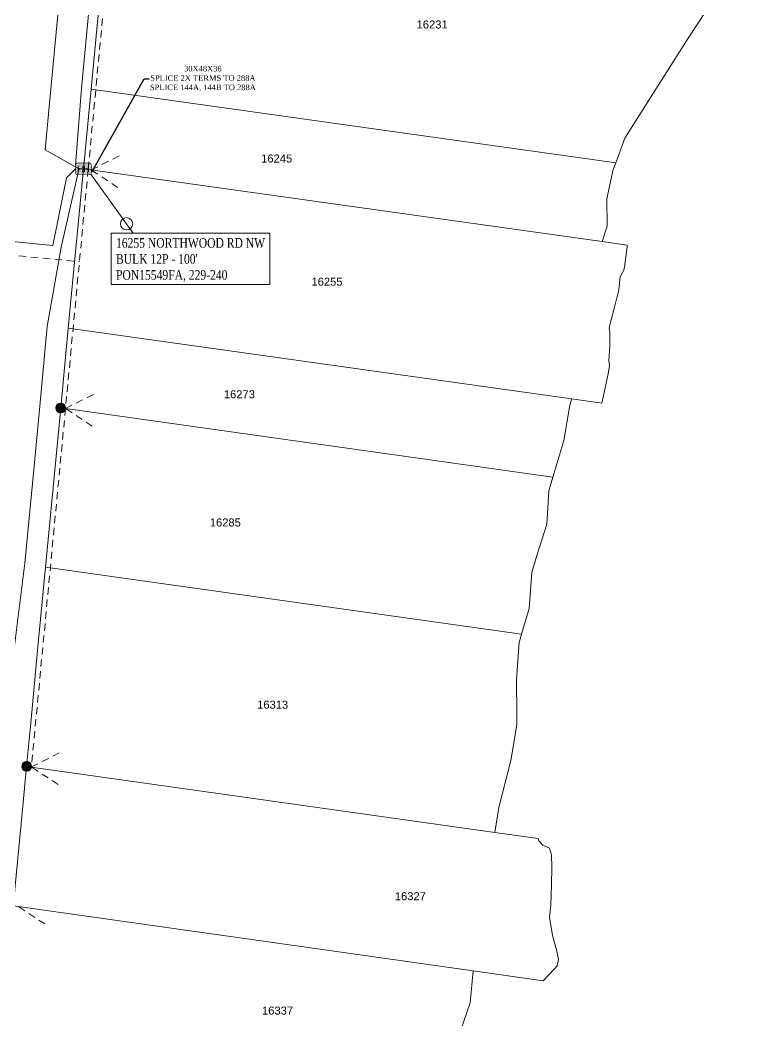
# Model space of a CAD drawing. Header units: feet. Extents: x 865220 to 2774701, y -2240498 to 961524.
# Drawn here: x 2765500 to 2765951, y 952858 to 953483 of the extents above; entities that cross this region are included whole.
import ezdxf
from ezdxf import colors
from ezdxf.entities.mleader import LeaderData, LeaderLine
from ezdxf.enums import TextEntityAlignment as Align
from ezdxf.lldxf.tags import DXFTag
from ezdxf.math import Vec2, Vec3

# ---------------------------------------------------------------- set-up
doc = ezdxf.new("R2010")
doc.units = ezdxf.units.FT
doc.header["$LTSCALE"] = 0.015
doc.header["$MEASUREMENT"] = 0
doc.linetypes.add('DASHED', pattern=[5, 3, -2])
for name, color, linetype, lineweight in [('144A', 112, '144A', 5), ('144B', 112, '144B', 5), ('288A', 112, '288A', 5), ('DETAIL', 7, 'Continuous', 5), ('DROP BURIED', 7, 'DASHED', 5), ('Parcels', 7, 'Continuous', 0), ('PROP_TEL', 6, 'Continuous', 5), ('RUNNING LINE (UNDERGROUND)', 10, 'Continuous', 40), ('TAIL', 1, 'MST', 5), ('TERMINALS', 7, 'Continuous', 5)]:
    doc.layers.add(name, color=color, linetype=linetype, lineweight=lineweight)
doc.layers.add('Scott County Addresses', color=7, linetype='Continuous')
doc.layers.add('TELEPHONE STRUCT-PROP', color=6, linetype='Continuous')
doc.styles.add('Dimensions 100', font='arial.ttf')
doc.styles.add('Line', font='txt.shx', dxfattribs={"height": 3})
doc.styles.add('SIMPLEX', font='times.ttf', dxfattribs={"width": 0.8})
doc.styles.get("Standard").update_dxf_attribs({"font": 'times.ttf'})
doc.styles.add('Utilities', font='arial.ttf', dxfattribs={"height": 2.5})
tags = doc.linetypes.add('144A', pattern='A,80,-5,["144A",Line,S=1.5,R=0,X=0,Y=-1.5],-24', length=109).pattern_tags.tags
tags[6] = DXFTag(74, 10)
tags = doc.linetypes.add('144B', pattern='A,80,-5,["144B",Line,S=1.5,R=0,X=0,Y=-1.5],-24', length=109).pattern_tags.tags
tags[6] = DXFTag(74, 10)
tags = doc.linetypes.add('288A', pattern='A,80,-5,["288A",Line,S=1.5,R=0,X=0,Y=-1.5],-24', length=109).pattern_tags.tags
tags[6] = DXFTag(74, 10)
tags = doc.linetypes.add('MST', pattern='A,5,-5,5,-5,["TAIL",Line,S=1.5,R=0,X=0,Y=-1.5],-20', length=40).pattern_tags.tags
tags[10] = DXFTag(74, 10)

# ---------------------------------------------------------------- blocks, each defined once
blk = doc.blocks.new('ACMAP_ANN_TEMPLATE_Scott County Address')
at = {"layer": 'Scott County Addresses', "style": 'Dimensions 100'}
blk.add_attdef('ScottCountyAddress', (0, 0), '', height=50, dxfattribs=at)
blk = doc.blocks.new('NEW HH')
at = {"ltscale": 40, "true_color": 0xffffff}
h = blk.add_hatch(color=7, dxfattribs=at)
h.dxf.hatch_style = 1
h.paths.add_polyline_path([(-0.0611, -0.0305, 0.414214), (-0.0458, -0.0458), (0.0458, -0.0458, 0.414214), (0.0611, -0.0305), (0.0611, 0.0305, 0.414214), (0.0458, 0.0458), (-0.0458, 0.0458, 0.414214), (-0.0611, 0.0305)])
at = {"layer": 'RUNNING LINE (UNDERGROUND)', "color": 6, "lineweight": 0, "const_width": 0.005, "flags": 128}
blk.add_lwpolyline([(-0.0611, 0.0305), (-0.0611, -0.0305, 0.414214), (-0.0458, -0.0458), (0.0458, -0.0458, 0.414214), (0.0611, -0.0305), (0.0611, 0.0305, 0.414214), (0.0458, 0.0458), (-0.0458, 0.0458, 0.414214)], format="xyb", close=True, dxfattribs=at)
at = {"layer": 'TELEPHONE STRUCT-PROP', "color": 18, "true_color": 0x000000, "style": 'Utilities'}
blk.add_text('HH', height=0.05, dxfattribs=at).set_placement((0, 0), align=Align.MIDDLE_CENTER)
blk = doc.blocks.new('Proposed FlowerPot')
at = {"lineweight": 5, "ltscale": 100, "true_color": 0xffffff}
h = blk.add_hatch(color=7, dxfattribs=at)
h.dxf.hatch_style = 1
h.paths.add_polyline_path([(-0.06, 0, 0.414214), (0, -0.06, 0.414214), (0.06, 0, 0.414214), (0, 0.06, 0.414214)])
at = {"lineweight": 5, "ltscale": 100}
blk.add_circle((0, 0), 0.0604, dxfattribs=at)
at = {"layer": 'RUNNING LINE (UNDERGROUND)', "color": 6, "lineweight": 5, "const_width": 0.00907, "flags": 128}
blk.add_lwpolyline([(-0.06, 0, -0.414214), (0, 0.06, -0.414214), (0.06, 0, -0.414214), (0, -0.06, -0.414214), (-0.06, 0)], format="xyb", dxfattribs=at)
at = {"color": 18, "linetype": 'ByBlock', "lineweight": 5, "ltscale": 100, "true_color": 0x000000, "style": 'Dimensions 100'}
blk.add_text('F', height=0.0744, dxfattribs=at).set_placement((-0.029, -0.037))
blk = doc.blocks.new('TERMINAL')
at = {"lineweight": 5, "ltscale": 0.5, "flags": 128}
blk.add_lwpolyline([(-0.07, -0.65), (-0.07, 44.75)], dxfattribs=at)
at = {"lineweight": 5, "ltscale": 0.5}
blk.add_circle((-0.07, 37.61), 3.83, dxfattribs=at)

msp = doc.modelspace()

# ---------------------------------------------------------------- linework, layer by layer
at = {"layer": '144A', "lineweight": 5, "ltscale": 100, "flags": 128}
msp.add_lwpolyline([(2765536.93, 953390.72), (2765525.75, 953341.38), (2765517.07, 953291.71), (2765512.34, 953241.94), (2765507.76, 953193.72), (2765503.02, 953143.95), (2765496.48, 953092.29), (2765491.74, 953042.52), (2765487.24, 953017.91), (2765484.87, 952993.03), (2765477.52, 952943.53), (2765476.34, 952931.09), (2765468.31, 952839.91), (2765453.14, 952660.22), (2765466.18, 952633.22)], dxfattribs=at)
at = {"layer": '144B', "lineweight": 5, "ltscale": 100, "flags": 128}
msp.add_lwpolyline([(2765534.77, 953390.24), (2765529.08, 953384.73), (2765520.6, 953342.44), (2765475.86, 953346.85, 0.238595), (2765465.36, 953369.54), (2765371.21, 953385.64), (2765360.21, 953386.64), (2765349.48, 953394.6), (2765346.46, 953395.01), (2765343.37, 953395.48), (2765340.28, 953396), (2765337.2, 953396.58), (2765334.14, 953397.22), (2765331.09, 953397.91), (2765328.04, 953398.65), (2765325.02, 953399.44), (2765322, 953400.28), (2765319, 953401.18), (2765316.02, 953402.13), (2765313.06, 953403.14), (2765310.11, 953404.19), (2765307.18, 953405.29), (2765304.27, 953406.45), (2765301.38, 953407.66), (2765298.52, 953408.91), (2765295.67, 953410.22), (2765292.85, 953411.58), (2765290.8, 953412.61), (2765290.06, 953412.98), (2765287.28, 953414.44), (2765284.54, 953415.94), (2765281.82, 953417.49), (2765279.12, 953419.09), (2765276.46, 953420.73), (2765273.83, 953422.42), (2765271.22, 953424.16), (2765268.65, 953425.94), (2765266.11, 953427.76), (2765263.52, 953429.68), (2765219.73, 953462.9), (2765217.22, 953464.77), (2765214.61, 953466.64), (2765211.96, 953468.47), (2765209.28, 953470.26), (2765206.58, 953472), (2765203.84, 953473.69), (2765201.13, 953475.29), (2765200.44, 953475.69), (2765198.26, 953476.93), (2765195.45, 953478.46), (2765192.6, 953479.96), (2765189.73, 953481.4), (2765186.83, 953482.8), (2765183.9, 953484.14), (2765180.96, 953485.43), (2765177.99, 953486.67), (2765175, 953487.86), (2765171.99, 953489), (2765168.96, 953490.08), (2765165.91, 953491.11), (2765162.84, 953492.09), (2765159.76, 953493.01), (2765156.66, 953493.88), (2765153.55, 953494.7), (2765150.42, 953495.46), (2765147.29, 953496.17), (2765144.14, 953496.82), (2765140.97, 953497.41), (2765137.8, 953497.95), (2765134.62, 953498.44), (2765131.43, 953498.87), (2765128.24, 953499.24), (2765125.03, 953499.56), (2765121.83, 953499.82), (2765118.61, 953500.03), (2765115.4, 953500.18), (2765112.16, 953500.28), (2765108, 953500.31), (2765072.85, 953500.22), (2765072.87, 953495.45), (2765067.97, 953495.45), (2765063.08, 953495.45), (2765053.5, 953495.6), (2765044.09, 953496.03), (2765034.7, 953496.74), (2765025.33, 953497.75), (2765016.01, 953499.03), (2765005.49, 953500.83), (2764995.06, 953502.98), (2764984.71, 953505.49), (2764974.45, 953508.36), (2764964.2, 953511.61), (2764960.71, 953512.81), (2764952.09, 953515.97), (2764943.65, 953519.34), (2764934.64, 953523.27), (2764925.55, 953527.57), (2764917.77, 953531.33), (2764905.45, 953536.98), (2764892.96, 953542.33), (2764880.33, 953547.37), (2764867.58, 953552.1), (2764854.72, 953556.5), (2764841.75, 953560.58), (2764828.69, 953564.33), (2764815.08, 953567.87), (2764766.02, 953571.52), (2764729.28, 953551.72), (2764722.5, 953568.08), (2764704.63, 953574.55, 0.345504), (2764180.67, 953208.07), (2764185.34, 953195.79)], format="xyb", dxfattribs=at)
msp.add_lwpolyline([(2765534.77, 953390.24), (2765529.08, 953384.73), (2765520.6, 953342.44), (2765475.86, 953346.85, 0.238595), (2765465.36, 953369.54), (2765371.21, 953385.64), (2765360.21, 953386.64), (2765349.48, 953394.6), (2765346.46, 953395.01), (2765343.37, 953395.48), (2765340.28, 953396), (2765337.2, 953396.58), (2765334.14, 953397.22), (2765331.09, 953397.91), (2765328.04, 953398.65), (2765325.02, 953399.44), (2765322, 953400.28), (2765319, 953401.18), (2765316.02, 953402.13), (2765313.06, 953403.14), (2765310.11, 953404.19), (2765307.18, 953405.29), (2765304.27, 953406.45), (2765301.38, 953407.66), (2765298.52, 953408.91), (2765295.67, 953410.22), (2765292.85, 953411.58), (2765290.8, 953412.61), (2765290.06, 953412.98), (2765287.28, 953414.44), (2765284.54, 953415.94), (2765281.82, 953417.49), (2765279.12, 953419.09), (2765276.46, 953420.73), (2765273.83, 953422.42), (2765271.22, 953424.16), (2765268.65, 953425.94), (2765266.11, 953427.76), (2765263.52, 953429.68), (2765219.73, 953462.9), (2765217.22, 953464.77), (2765214.61, 953466.64), (2765211.96, 953468.47), (2765209.28, 953470.26), (2765206.58, 953472), (2765203.84, 953473.69), (2765201.13, 953475.29), (2765200.44, 953475.69), (2765198.26, 953476.93), (2765195.45, 953478.46), (2765192.6, 953479.96), (2765189.73, 953481.4), (2765186.83, 953482.8), (2765183.9, 953484.14), (2765180.96, 953485.43), (2765177.99, 953486.67), (2765175, 953487.86), (2765171.99, 953489), (2765168.96, 953490.08), (2765165.91, 953491.11), (2765162.84, 953492.09), (2765159.76, 953493.01), (2765156.66, 953493.88), (2765153.55, 953494.7), (2765150.42, 953495.46), (2765147.29, 953496.17), (2765144.14, 953496.82), (2765140.97, 953497.41), (2765137.8, 953497.95), (2765134.62, 953498.44), (2765131.43, 953498.87), (2765128.24, 953499.24), (2765125.03, 953499.56), (2765121.83, 953499.82), (2765118.61, 953500.03), (2765115.4, 953500.18), (2765112.16, 953500.28), (2765108, 953500.31), (2765072.85, 953500.22), (2765072.87, 953495.45), (2765067.97, 953495.45), (2765063.08, 953495.45), (2765053.5, 953495.6), (2765044.09, 953496.03), (2765034.7, 953496.74), (2765025.33, 953497.75), (2765016.01, 953499.03), (2765005.49, 953500.83), (2764995.06, 953502.98), (2764984.71, 953505.49), (2764974.45, 953508.36), (2764964.2, 953511.61), (2764960.71, 953512.81), (2764952.09, 953515.97), (2764943.65, 953519.34), (2764934.64, 953523.27), (2764925.55, 953527.57), (2764917.77, 953531.33), (2764905.45, 953536.98), (2764892.96, 953542.33), (2764880.33, 953547.37), (2764867.58, 953552.1), (2764854.72, 953556.5), (2764841.75, 953560.58), (2764828.69, 953564.33), (2764815.08, 953567.87), (2764766.02, 953571.52), (2764729.28, 953551.72), (2764722.5, 953568.08), (2764704.63, 953574.55, 0.345504), (2764180.67, 953208.07), (2764185.34, 953195.79)], format="xyb", dxfattribs=at)
at = {"layer": 'DROP BURIED', "lineweight": 5, "ltscale": 100, "flags": 128}
for points in [[(2765712.04, 953747.56), (2765637.6, 953680.8), (2765564.04, 953614.83), (2765554.95, 953519.34), (2765547.37, 953439.71), (2765542.64, 953389.95)], [(2765542.64, 953389.95), (2765537.9, 953340.17), (2765533.17, 953290.4), (2765507.16, 953017.02)], [(2765469.5, 953338.78), (2765537.16, 953332.34)]]:
    msp.add_lwpolyline(points, dxfattribs=at)
at = {"layer": 'DROP BURIED', "lineweight": 5, "ltscale": 100}
for points in [[(2765561.23, 953378.61), (2765544.54, 953389.64), (2765562.43, 953398.58)], [(2765545.13, 953229.55), (2765528.44, 953240.58), (2765546.33, 953249.52)], [(2765523.82, 953005.59), (2765507.13, 953016.61), (2765525.02, 953025.55)], [(2765515.53, 952918.49), (2765498.84, 952929.51)]]:
    msp.add_lwpolyline(points, dxfattribs=at)
at = {"layer": 'Parcels', "lineweight": 5}
for p, q in [((2765917.77, 953472.03), (2765934.92, 953498.04)), ((2765897.56, 953440.09), (2765917.77, 953472.03)), ((2765544.39, 953439.99), (2765872.53, 953394.11)), ((2765878.19, 953409.51), (2765896.13, 953437.83)), ((2765896.13, 953437.83), (2765897.56, 953440.09)), ((2765872.53, 953394.11), (2765878.19, 953409.51)), ((2765870.94, 953389.8), (2765872.53, 953394.11)), ((2765872.53, 953394.11), (2765872.53, 953394.11)), ((2765539.76, 953390.22), (2765539.65, 953390.24)), ((2765864, 953344.82), (2765539.76, 953390.22)), ((2765867.01, 953371.6), (2765870.94, 953389.8)), ((2765867.15, 953354.55), (2765867.01, 953371.6)), ((2765864, 953344.82), (2765867.15, 953354.55)), ((2765879.7, 953342.62), (2765864, 953344.82)), ((2765864, 953344.82), (2765864, 953344.82)), ((2765878.07, 953329.02), (2765879.57, 953341.68)), ((2765879.57, 953341.68), (2765879.7, 953342.62)), ((2765875.44, 953323.28), (2765877.49, 953326.99)), ((2765877.49, 953326.99), (2765878.07, 953329.02)), ((2765874.35, 953314.65), (2765874.96, 953318.38)), ((2765874.96, 953318.38), (2765875.12, 953322.08)), ((2765875.12, 953322.08), (2765875.44, 953323.28)), ((2765871.25, 953302.22), (2765874.35, 953314.65)), ((2765869.05, 953293.63), (2765871.25, 953302.22)), ((2765868.34, 953290.86), (2765869.05, 953293.63)), ((2765844.84, 953246.55), (2765530.18, 953290.68)), ((2765530.18, 953290.68), (2765844.84, 953246.55)), ((2765868.77, 953288.54), (2765868.34, 953290.86)), ((2765868.77, 953279.28), (2765868.77, 953288.54)), ((2765868.1, 953270.61), (2765868.77, 953279.28)), ((2765868.53, 953267.52), (2765868.1, 953270.61)), ((2765864.61, 953247.56), (2765867.76, 953262.29)), ((2765867.76, 953262.29), (2765868.53, 953267.52)), ((2765843.6, 953241.41), (2765844.84, 953246.55)), ((2765844.84, 953246.55), (2765844.84, 953246.55)), ((2765844.84, 953246.55), (2765863.81, 953243.89)), ((2765863.81, 953243.89), (2765864.61, 953247.56)), ((2765833.26, 953197.69), (2765525.45, 953240.91)), ((2765840.07, 953220.62), (2765843.6, 953241.41)), ((2765833.26, 953197.69), (2765840.07, 953220.62)), ((2765830.69, 953189.03), (2765833.26, 953197.69)), ((2765833.26, 953197.69), (2765833.26, 953197.69)), ((2765829.38, 953168.26), (2765830.69, 953189.03)), ((2765823.25, 953148.62), (2765829.38, 953168.26)), ((2765819.98, 953138.16), (2765823.25, 953148.62)), ((2765813.67, 953099.49), (2765515.98, 953141.38)), ((2765818.32, 953115.53), (2765819.98, 953138.16)), ((2765813.67, 953099.49), (2765818.32, 953115.53)), ((2765812.19, 953094.35), (2765813.67, 953099.49)), ((2765813.67, 953099.49), (2765813.67, 953099.49)), ((2765810.53, 953071.35), (2765812.19, 953094.35)), ((2765810.71, 953049.42), (2765810.53, 953071.35)), ((2765810.76, 953042.92), (2765810.71, 953049.42)), ((2765806.87, 953020.65), (2765810.76, 953042.92)), ((2765801.62, 953000.22), (2765806.87, 953020.65)), ((2765504.14, 953016.95), (2765796.9, 952975.65)), ((2765799.33, 952991.3), (2765801.62, 953000.22)), ((2765796.9, 952975.65), (2765799.33, 952991.3)), ((2765824.05, 952971.81), (2765796.9, 952975.65)), ((2765796.9, 952975.65), (2765796.9, 952975.65)), ((2765824.49, 952970.41), (2765824.05, 952971.81)), ((2765827, 952967.81), (2765824.49, 952970.41)), ((2765831.18, 952965.9), (2765827, 952967.81)), ((2765832.25, 952961.7), (2765831.18, 952965.9)), ((2765832.63, 952954.05), (2765832.25, 952961.7)), ((2765832.33, 952942.95), (2765832.63, 952954.05)), ((2765831.91, 952930.31), (2765832.33, 952942.95)), ((2765783.39, 952889.21), (2765495.85, 952929.85)), ((2765831.02, 952922.67), (2765831.91, 952930.31)), ((2765832.9, 952911.25), (2765831.02, 952922.67)), ((2765835.4, 952902.32), (2765832.9, 952911.25)), ((2765836.69, 952896.26), (2765835.4, 952902.32)), ((2765835.9, 952892.42), (2765836.69, 952896.26)), ((2765781.43, 952869.19), (2765783.39, 952889.21)), ((2765783.39, 952889.21), (2765783.39, 952889.21)), ((2765783.39, 952889.21), (2765827.21, 952883.01)), ((2765827.21, 952883.01), (2765834.31, 952890.37)), ((2765834.31, 952890.37), (2765835.9, 952892.42)), ((2765775.72, 952852.43), (2765781.43, 952869.19))]:
    msp.add_line(p, q, dxfattribs=at)
for points in [[(2765551.96, 953519.63), (2765544.39, 953439.99), (2765539.65, 953390.24)], [(2765539.65, 953390.24), (2765534.92, 953340.45), (2765530.18, 953290.68), (2765525.45, 953240.91), (2765520.71, 953191.15), (2765515.98, 953141.38), (2765511.24, 953091.61), (2765506.5, 953041.84), (2765504.14, 953016.95), (2765501.77, 952992.07)], [(2765501.77, 952992.07), (2765497.03, 952942.3), (2765495.85, 952929.85), (2765494.67, 952917.41), (2765492.3, 952892.53), (2765487.56, 952842.76), (2765478.09, 952743.22), (2765467.75, 952634.52), (2765476.03, 952623.66), (2765548.13, 952529.06), (2765568.29, 952502.61), (2765622.43, 952431.59), (2765634.44, 952415.82)]]:
    msp.add_lwpolyline(points, dxfattribs=at)
at = {"layer": 'TAIL', "lineweight": 5, "ltscale": 100, "flags": 128}
msp.add_lwpolyline([(2765534.77, 953392.68), (2765538.41, 953440.56), (2765545.99, 953520.19), (2765555.41, 953619.18), (2765580.18, 953641.4), (2765503.61, 953725.48), (2765500.48, 953728.86), (2765497.26, 953732.21), (2765493.99, 953735.5), (2765490.66, 953738.74), (2765487.28, 953741.91), (2765483.84, 953745.03), (2765480.35, 953748.08), (2765476.8, 953751.07), (2765473.21, 953754.01), (2765469.56, 953756.87), (2765465.86, 953759.68), (2765462.12, 953762.42), (2765458.31, 953765.1), (2765450.85, 953770.08), (2765364.34, 953820.55)], dxfattribs=at)

# ---------------------------------------------------------------- block references
at = {"layer": 'PROP_TEL', "lineweight": 5}
for name, p, xscale, yscale, zscale in [('NEW HH', (2765539.65, 953390.24), 80, 80, 80), ('Proposed FlowerPot', (2765525.45, 953240.91), 50, 50, 50), ('Proposed FlowerPot', (2765504.14, 953016.95), 50, 50, 50)]:
    msp.add_blockref(name, p, dxfattribs=dict(at, xscale=xscale, yscale=yscale, zscale=zscale))
at = {"layer": 'Scott County Addresses', "lineweight": 5, "xscale": 0.1, "yscale": 0.1, "zscale": 0.1}
for p, values in [((2765748, 953478.01), {'ScottCountyAddress': '16231'}), ((2765650.78, 953394.27), {'ScottCountyAddress': '16245'}), ((2765682.24, 953317.3), {'ScottCountyAddress': '16255'}), ((2765627.46, 953246.96), {'ScottCountyAddress': '16273'}), ((2765618.67, 953166.85), {'ScottCountyAddress': '16285'}), ((2765648.28, 953053.03), {'ScottCountyAddress': '16313'}), ((2765734.36, 952933.34), {'ScottCountyAddress': '16327'}), ((2765651.32, 952861.87), {'ScottCountyAddress': '16337'})]:
    msp.add_blockref('ACMAP_ANN_TEMPLATE_Scott County Address', p, dxfattribs=at).add_auto_attribs(values)
at = {"layer": 'TERMINALS', "lineweight": 5, "ltscale": 0.5, "rotation": 215.9025091080052}
msp.add_blockref('TERMINAL', (2765544.54, 953386.41), dxfattribs=at)

# ---------------------------------------------------------------- next in the draw order: texts
at = {"layer": 'TERMINALS', "lineweight": 5, "ltscale": 0.5, "insert": (2765560.03, 953347.04), "char_height": 6, "attachment_point": 1, "style": 'SIMPLEX', "bg_fill": 19, "box_fill_scale": 1.5, "bg_fill_color": 256, "bg_fill_transparency": 0}
msp.add_mtext("16255 NORTHWOOD RD NW\\PBULK 12P - 100'\\PPON15549FA, 229-240", dxfattribs=at)

# ---------------------------------------------------------------- next in the draw order: leaders
at = {"layer": 'DETAIL', "lineweight": 5, "ltscale": 5}
ml = msp.add_multileader_mtext('Standard', dxfattribs=at)
ml.set_content('30X48X36\\PSPLICE 2X TERMS TO 288A\\PSPLICE 144A, 144B TO 288A', color=256)
ml.set_leader_properties()
ml.build(insert=Vec2(0, 0))
ml.multileader.update_dxf_attribs({"has_text_frame": 1, "text_left_attachment_type": 2, "text_right_attachment_type": 2, "dogleg_length": 3})
ctx = ml.context
ctx.base_point, ctx.char_height, ctx.landing_gap_size, ctx.plane_origin = Vec3(2765580.66, 953446.63), 3.5, 1.5, Vec3(2765634.77, 953357.98)
ctx.left_attachment, ctx.right_attachment, ctx.text_align_type = 2, 2, 1
notes = []
notes.append((ctx, [(1, (1, 1, 0), (2765577.66, 953446.63), (1, 0), 3, [(0, [(2765544.22, 953386.97)], 0, [])])]))
ctx.mtext.insert, ctx.mtext.alignment, ctx.mtext.flow_direction = Vec3(2765614.35, 953454.65), 2, 5
ctx.mtext.has_bg_fill, ctx.mtext.bg_color, ctx.mtext.bg_scale_factor, ctx.mtext.bg_transparency, ctx.mtext.use_window_bg_color = 1, -1027028792, 1.5, 0, 1
for ctx, leaders in notes:
    for number, flags, end, landing, length, lines in leaders:
        leader = LeaderData()
        leader.index, (leader.has_last_leader_line, leader.has_dogleg_vector, leader.attachment_direction) = number, flags
        leader.last_leader_point, leader.dogleg_vector, leader.dogleg_length = Vec3(end), Vec3(landing), length
        for number, points, colour, breaks in lines:
            line = LeaderLine()
            line.index, line.vertices, line.color, line.breaks = number, Vec3.list(points), colors.encode_raw_color(colour), breaks
            leader.lines.append(line)
        ctx.leaders.append(leader)

# ---------------------------------------------------------------- next in the draw order: linework, layer by layer
at = {"layer": '288A', "lineweight": 5, "ltscale": 100, "flags": 128}
msp.add_lwpolyline([(2766865.6, 954618.17), (2766827.64, 954630.01), (2766782.02, 954598.23), (2766741.41, 954569.94), (2766700.8, 954541.65), (2766660.19, 954513.35), (2766619.58, 954485.06), (2766578.97, 954456.77), (2766558.66, 954442.62), (2766538.36, 954428.47), (2766497.75, 954400.18), (2766457.14, 954371.89), (2766416.53, 954343.59), (2766375.92, 954315.3), (2766335.31, 954287.01), (2766294.7, 954258.72), (2766254.09, 954230.42), (2766213.48, 954202.13), (2766172.86, 954173.84), (2766132.25, 954145.54), (2766091.64, 954117.25), (2766049.77, 954088.08), (2766015.19, 954057.2), (2766019.91, 954032.38), (2765996.59, 954041.26), (2765961.32, 954008.75), (2765916.66, 953968.69), (2765871.99, 953928.63), (2765827.33, 953888.58), (2765767.78, 953835.17), (2765693.34, 953768.41), (2765618.91, 953701.65), (2765537.2, 953628.37), (2765527.08, 953521.99), (2765519.5, 953442.36), (2765515.68, 953402.22), (2765535.67, 953390.86)], dxfattribs=at)

doc.saveas('drawing.dxf')
